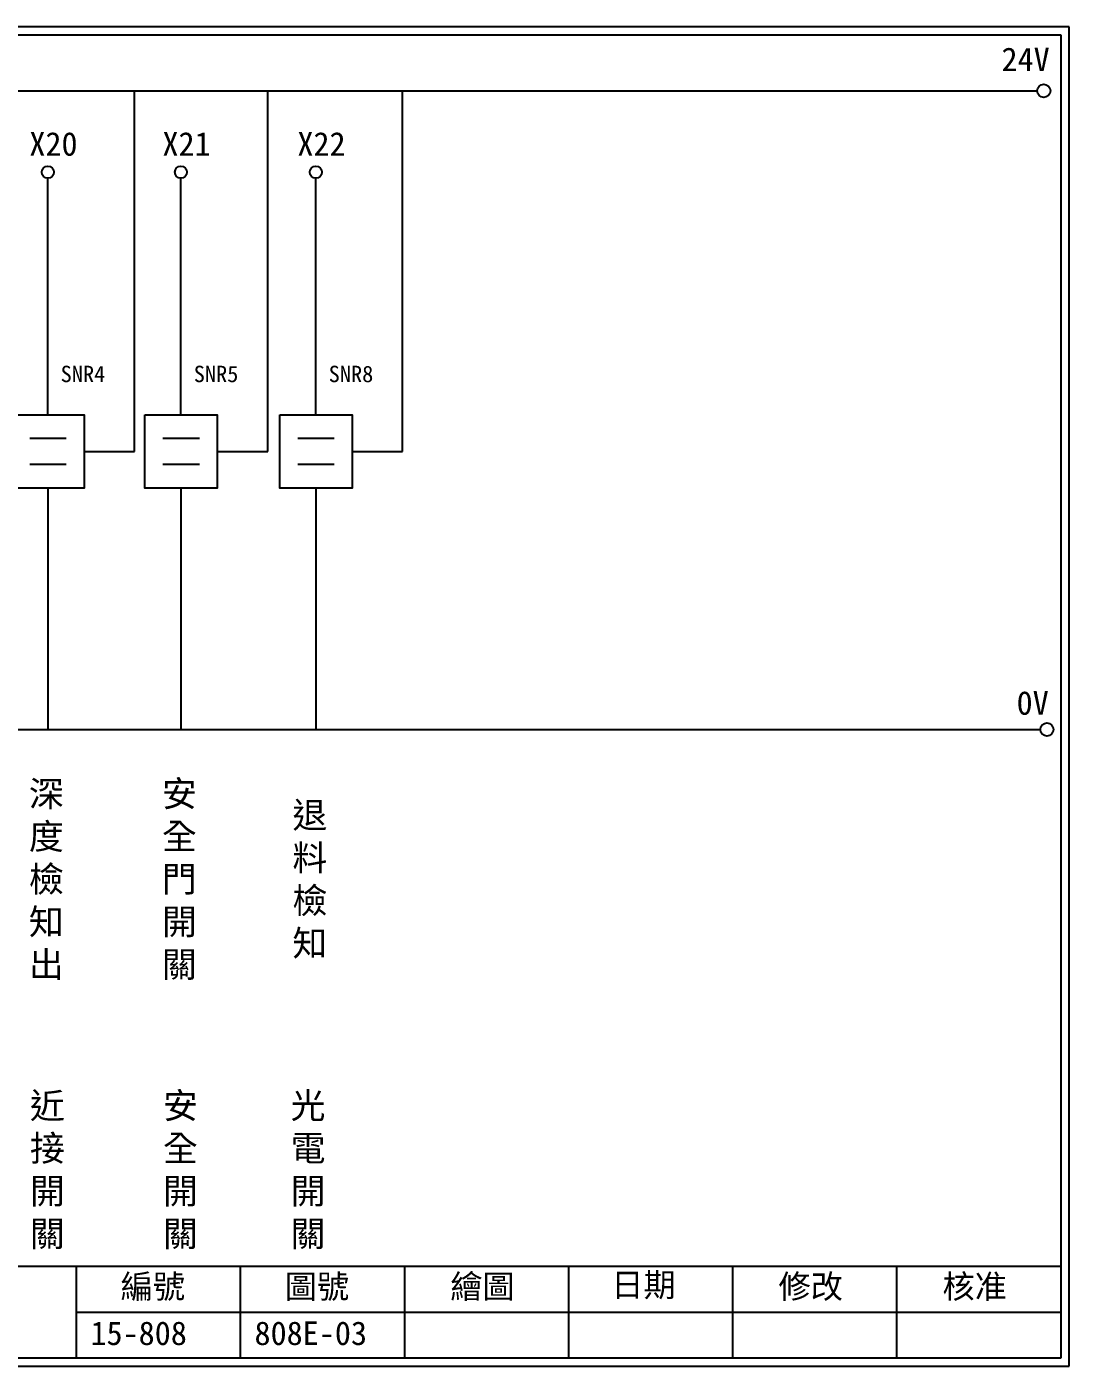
# Model space of a CAD drawing. Extents: x 275 to 562, y 265 to 469.
# Drawn here: x 403.1 to 561.9, y 264.9 to 468.9 of the extents above; entities that cross this region are included whole.
import ezdxf

# ---------------------------------------------------------------- set-up
doc = ezdxf.new("R2010")
doc.units = 0
doc.layers.get('0').update_dxf_attribs({"linetype": 'CONTINUOUS'})
doc.layers.add('圖框層', color=7, linetype='CONTINUOUS')
doc.layers.add('標尺寸層', color=3, linetype='CONTINUOUS')
doc.styles.add('CNS', font='romanc.shx', dxfattribs={"bigfont": 'chineset.shx'})
doc.styles.add('STSL', font='kaiu.ttf')

msp = doc.modelspace()

# ---------------------------------------------------------------- linework, layer by layer
for p, q in [((419.5, 404.26), (419.5, 459.17)), ((439.77, 404.26), (439.77, 459.17)), ((460.33, 404.26), (460.33, 459.17)), ((406.27, 409.84), (406.27, 445.86)), ((426.55, 409.84), (426.55, 445.86)), ((447.11, 409.84), (447.11, 445.86)), ((411.79, 404.26), (419.5, 404.26)), ((432.06, 404.26), (439.77, 404.26)), ((452.62, 404.26), (460.33, 404.26)), ((406.27, 398.68), (406.27, 361.9)), ((426.55, 398.68), (426.55, 361.9)), ((447.11, 398.68), (447.11, 361.9))]:
    msp.add_line(p, q)
for points in [[(400.76, 409.84), (411.79, 409.84), (411.79, 398.68), (400.76, 398.68)], [(421.03, 409.84), (432.06, 409.84), (432.06, 398.68), (421.03, 398.68)], [(441.6, 409.84), (452.62, 409.84), (452.62, 398.68), (441.6, 398.68)]]:
    msp.add_lwpolyline(points, close=True)
for centre in [(558.02, 459.17), (558.5, 361.9)]:
    msp.add_circle(centre, 1)
at = {"layer": '圖框層', "color": 7}
for p, q in [((561.9, 468.91), (274.9, 468.91)), ((560.65, 467.66), (276.15, 467.66)), ((560.65, 266.2), (560.65, 467.66)), ((561.9, 264.95), (561.9, 468.91)), ((276.15, 280.2), (560.65, 280.2)), ((410.65, 266.2), (410.65, 280.2)), ((435.65, 266.2), (435.65, 280.2)), ((460.65, 266.2), (460.65, 280.2)), ((485.65, 266.2), (485.65, 280.2)), ((510.65, 266.2), (510.65, 280.2)), ((535.65, 266.2), (535.65, 280.2)), ((410.65, 273.2), (560.65, 273.2)), ((276.15, 266.2), (560.65, 266.2)), ((274.9, 264.95), (561.9, 264.95))]:
    msp.add_line(p, q, dxfattribs=at)
at = {"layer": '標尺寸層', "color": 7}
for p, q in [((279.42, 459.17), (557.02, 459.17)), ((403.51, 406.29), (409.08, 406.29)), ((423.79, 406.29), (429.36, 406.29)), ((444.35, 406.29), (449.92, 406.29)), ((403.51, 402.32), (409.08, 402.32)), ((423.79, 402.32), (429.36, 402.32)), ((444.35, 402.32), (449.92, 402.32)), ((279.63, 361.9), (557.5, 361.9))]:
    msp.add_line(p, q, dxfattribs=at)
for centre in [(406.27, 446.78), (426.55, 446.78), (447.11, 446.78)]:
    msp.add_circle(centre, 0.92, dxfattribs=at)

# ---------------------------------------------------------------- texts
at = {"layer": '圖框層', "color": 4, "style": 'STSL'}
for s, height, p in [('24V', 3.6, (551.58, 462.16)), ('X20', 3.6, (403.45, 449.28)), ('X21', 3.6, (423.73, 449.28)), ('X22 ', 3.6, (444.29, 449.28)), ('SNR4', 2.5, (408.22, 414.8)), ('SNR5', 2.5, (428.5, 414.8)), ('SNR8', 2.5, (449.06, 414.8)), ('0V', 3.6, (553.88, 364.15)), ('繪圖', 3.6, (467.59, 275.29)), ('日期', 3.6, (492.12, 275.53)), ('編號', 3.6, (417.36, 275.28)), ('圖號', 3.6, (442.36, 275.28)), ('修改', 3.6, (517.59, 275.29)), ('核准', 3.6, (542.59, 275.29)), ('15-808', 3.6, (412.76, 268.17)), ('808E-03', 3.6, (437.76, 268.17))]:
    msp.add_text(s, height=height, dxfattribs=at).set_placement(p)
at = {"layer": '標尺寸層', "color": 7, "char_height": 3.9, "width": 4.9608, "attachment_point": 5, "style": 'CNS'}
for s, insert in [('{\\fDFKai-SB|b0|i0|c136|p65;深度檢知出}', (406.04, 338.92)), ('{\\fDFKai-SB|b0|i0|c136|p65;安全門開關}', (426.31, 338.92)), ('{\\fDFKai-SB|b0|i0|c136|p65;退料檢知}', (446.2, 338.92)), ('{\\fDFKai-SB|b0|i0|c136|p65;近接開關}', (406.2, 294.67)), ('{\\fDFKai-SB|b0|i0|c136|p65;安全開關}', (426.47, 294.67)), ('{\\fDFKai-SB|b0|i0|c136|p65;光電開關}', (445.92, 294.67))]:
    msp.add_mtext(s, dxfattribs=dict(at, insert=insert))

doc.saveas('drawing.dxf')
